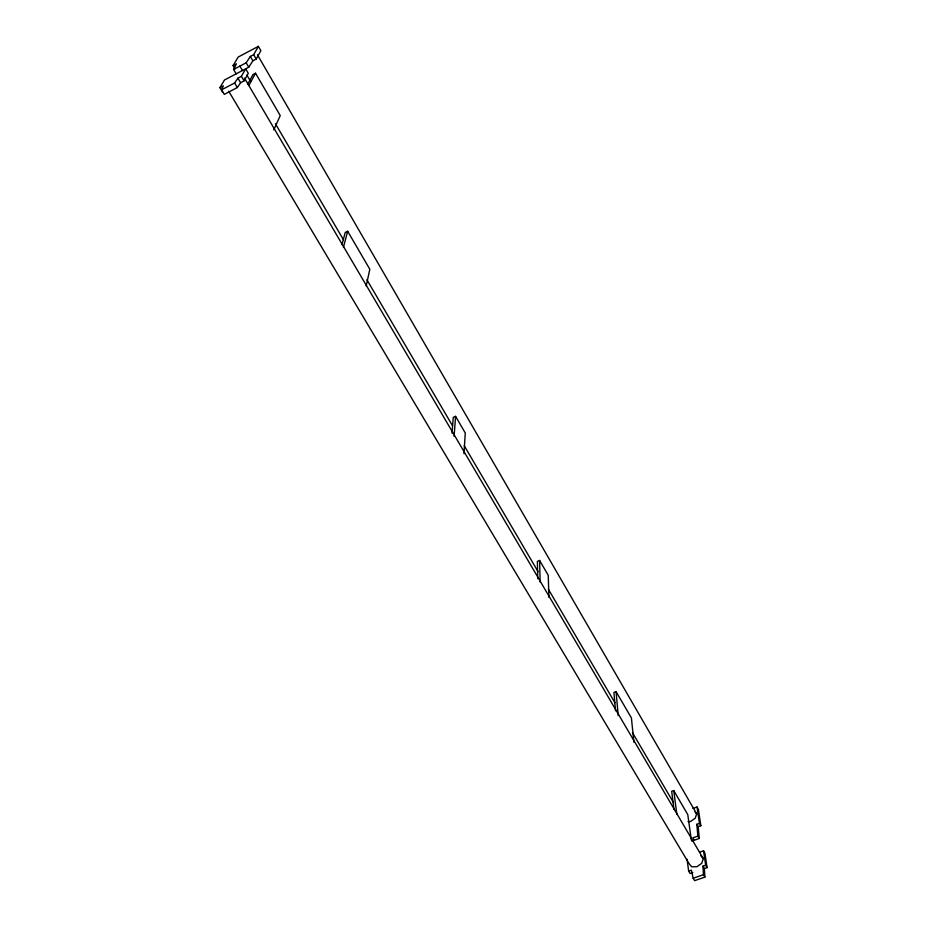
<?xml version="1.0" encoding="UTF-8"?>
<svg xmlns="http://www.w3.org/2000/svg" width="927" height="927" viewBox="0 0 927 927"><rect width="100%" height="100%" fill="white"/><g stroke="black" fill="none" stroke-linecap="round" stroke-linejoin="round"><path stroke-width="1.39" d="M463.998 453.732L465.261 432.955L455.586 416.362L453.257 417.393L452.04 433.233M454.103 436.501L455.586 416.362M366.188 286.061L369.815 269.247L347.683 231.275L345.226 232.468L342.005 244.554M343.442 247.37L347.683 231.275M244.45 78.065L703.28 858.645L701.762 863.304L696.942 866.699L691.658 866.815L689.039 863.605L228.726 91.24M257.439 54.786L696.687 813.871L695.215 818.251L690.557 821.507L688.008 821.612M221.565 89.838L234.601 82.978L237.938 78.169L241.391 76.35L245.655 68.83L248.274 73.314L244.068 80.892L240.614 82.712L237.312 87.555L224.288 94.38L221.565 89.838L223.361 85.852L219.919 87.659L222.619 92.167M273.801 129.896L280.232 115.585L255.528 73.21L252.978 74.554L247.683 84.287M236.188 73.836L233.592 69.444L236.385 63.824L233.094 65.574L235.018 68.83M248.969 85.354L255.528 73.21M219.919 87.659L224.485 79.989L248.76 67.207L252.886 60.811L256.2 59.061L260.869 50.661L258.378 46.35L238.158 57.08L233.094 65.574M233.592 69.444L246.176 62.793L250.348 56.431L253.662 54.681L258.378 46.35M548.946 597.452L548.228 575.261L539.607 560.476L537.37 561.403L537.741 578.691M633.883 742.179L631.414 717.95L616.061 691.623L613.917 692.434L615.54 710.754M691.345 840.129L687.776 814.624L673.744 790.557L671.669 791.299L674.033 809.584M692.979 808.46L697.034 807.011L698.39 809.375L700.835 825.748L698.193 826.687L699.271 838.46L691.751 841.102M699.271 838.46L697.88 836.084L696.814 824.312L699.456 823.385L697.034 807.011M697.88 836.084L692.863 837.846L694.253 840.221M699.653 852.18L703.523 850.824L704.926 853.211L707.081 867.626L704.346 868.576L704.902 877.104L694.613 880.65L693.176 878.251L691.38 870.175L688.657 871.125L687.069 859.317M704.902 877.104L703.477 874.694L702.933 866.177L705.667 865.227L707.081 867.626M692.817 872.574L690.094 873.512L688.657 871.125M693.176 878.251L703.477 874.694M694.995 811.925L696.687 813.871M700.627 855.459L703.28 858.645M234.601 82.978L237.312 87.555M241.391 76.35L244.068 80.892M237.938 78.169L240.614 82.712M702.933 866.177L704.346 868.576M246.895 75.075L250.557 81.321M275.423 123.743L343.477 239.792M366.883 279.711L452.492 425.702M464.195 445.667L538.089 571.704M548.332 589.166L614.914 702.712M632.481 732.666L673.454 802.539M239.884 66.118L242.468 70.522M246.176 62.793L248.76 67.207M253.662 54.681L256.2 59.061M699.456 823.385L700.835 825.748M250.348 56.431L252.886 60.811M696.814 824.312L698.193 826.687M703.523 850.824L705.667 865.227M673.744 790.557L676.872 814.451M616.061 691.623L618.228 715.563M539.607 560.476L540.128 582.075"/></g></svg>
